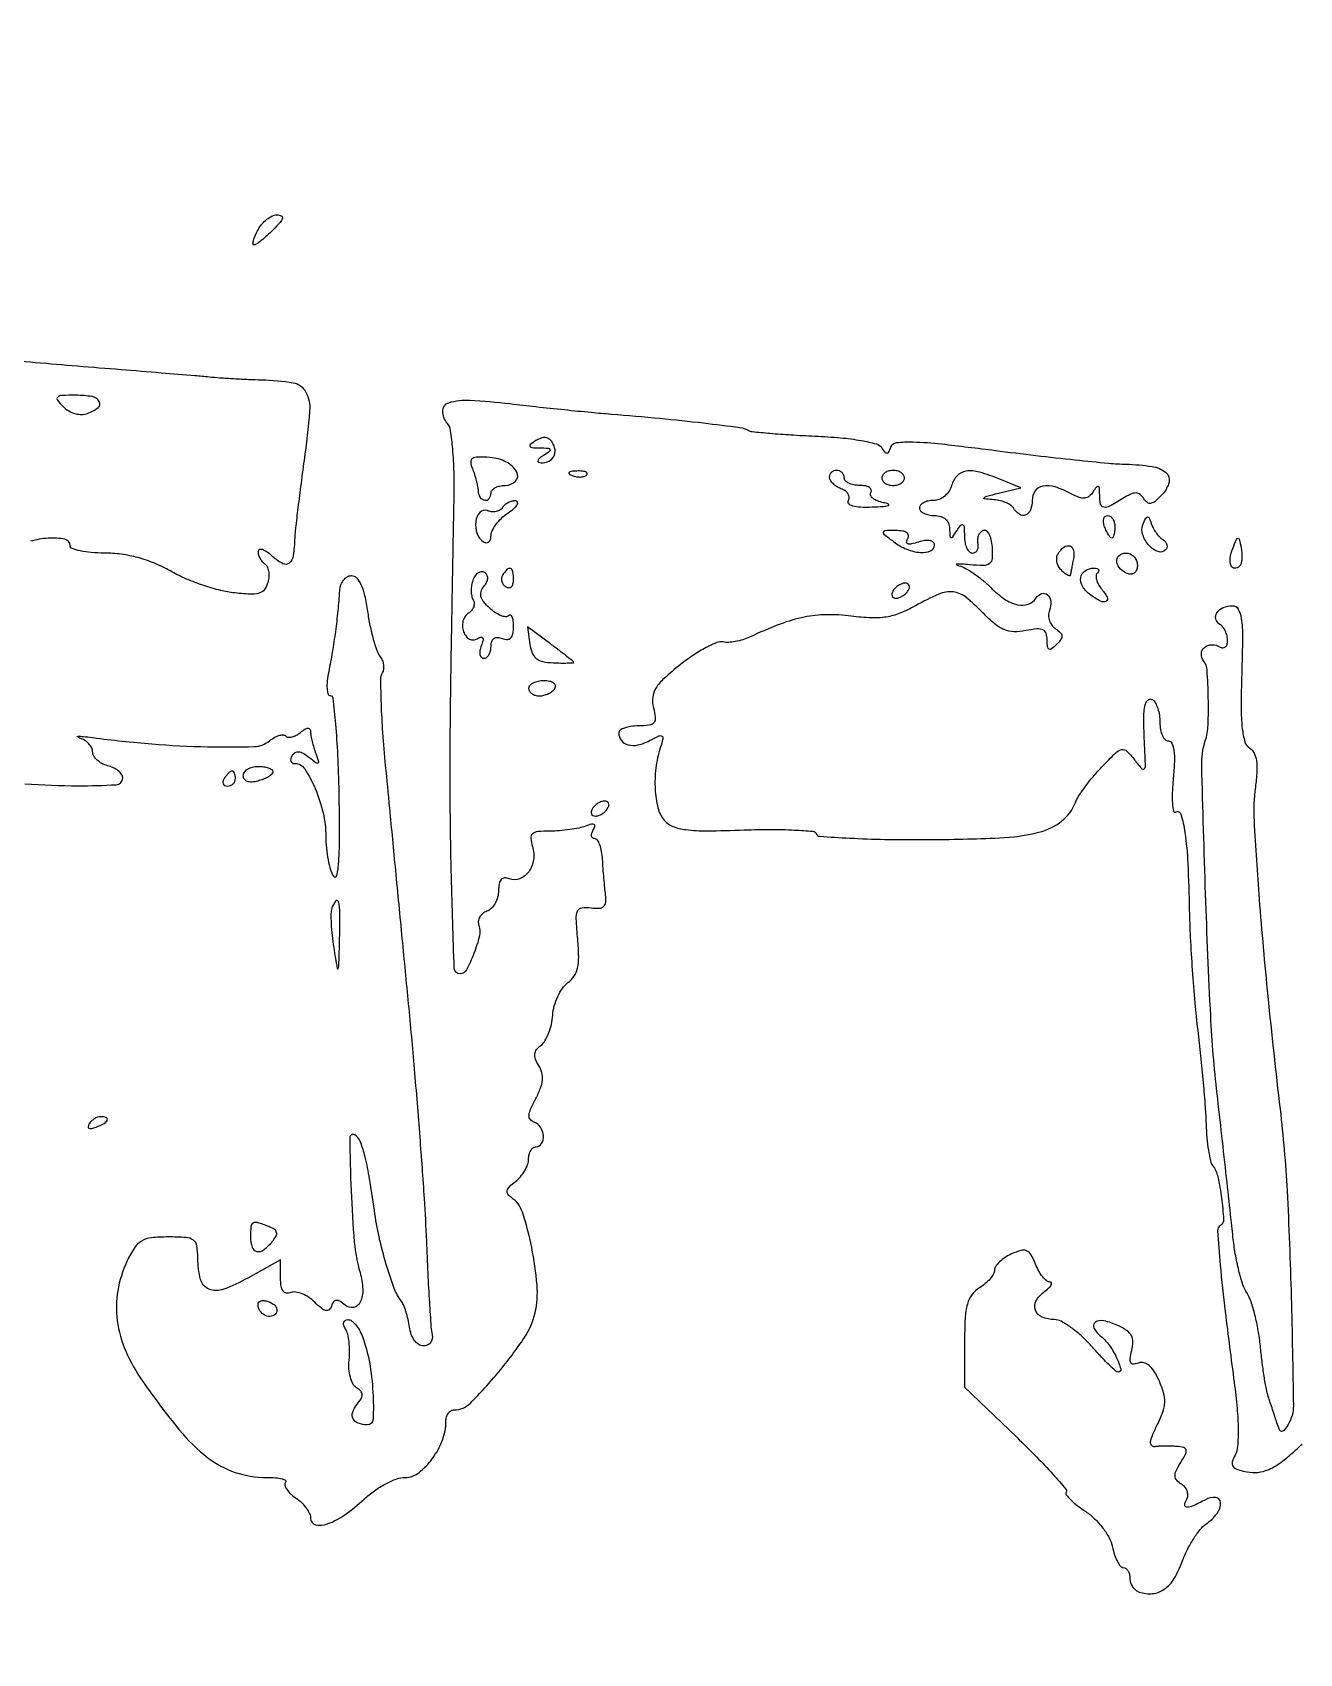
# Model space of a CAD drawing. Extents: x 0 to 4160, y 0 to 3120.
# Drawn here: x 1101 to 1269.6, y 2688.6 to 2904.3 of the extents above; entities that cross this region are included whole.
import ezdxf

# ---------------------------------------------------------------- set-up
doc = ezdxf.new("R2010")
doc.units = 0

msp = doc.modelspace()

# ---------------------------------------------------------------- linework, layer by layer
for points in [[(4159.499279, 606.274193, 0.000001), (4159.667734, 974.478125, 0.000057)], [(1464, 3119.996847, 0.000069), (1048.172693, 3119.935785, 0.000194), (757.647081, 3119.740147, 0.000002), (520.492565, 3119.487217, 0.4139)], [(1964.75, 0.149832, 0.000016), (2717.930904, 0.232101, 0.000028), (3351.473438, 0.357111)], [(1096.31875, 2860.868276, 0.003933), (1101.335665, 2860.37804, 0.002747), (1107, 2859.900847, -0.000419), (1112.771993, 2859.441638, -0.000526), (1118.121875, 2859.005825, -0.000421), (1122.610831, 2858.631585, -0.004142), (1124.5, 2858.456713, 0.007541), (1125.932561, 2858.333924, 0.003511), (1127.79375, 2858.215767, 0.003477), (1129.749362, 2858.119036, 0.004851), (1131.5, 2858.061653, -0.037114), (1135.679917, 2857.653829, -0.233073), (1137.363687, 2856.427652, -0.143555), (1137.864918, 2853.932468, -0.012098), (1137.129172, 2847.338257, 0.001614), (1136.664903, 2843.843736, 0.00213), (1136.265608, 2840.655613, 0.001533), (1135.950534, 2837.981212, 0.020747), (1135.879058, 2837, -0.025443), (1135.685759, 2834.650966, -0.184576), (1135.154278, 2833.673506, -0.30984), (1134.305224, 2833.582472, -0.060437), (1132.979151, 2834.518868, 0.028931), (1132.218344, 2835.131238, 0.070643), (1131.581376, 2835.461896, 0.167873), (1131.179063, 2835.463958, 0.321231), (1131, 2835.214005, 0.072387), (1131.067055, 2834.753261, 0.052957), (1131.266173, 2834.275472, 0.053253), (1131.559415, 2833.853287, 0.07608), (1131.90612, 2833.558021, -0.148172), (1132.217118, 2833.205585, -0.065744), (1132.400732, 2832.606749, -0.056783), (1132.439582, 2831.871301, -0.048816), (1132.317482, 2831.106049, -0.097271), (1131.861429, 2830.161251, -0.160984), (1131.14142, 2829.660246, -0.086895), (1129.924516, 2829.519264, -0.015933), (1127.661362, 2829.723226, -0.034422), (1125.766635, 2830.088721, -0.018635), (1123.495092, 2830.78305, -0.018483), (1121.224891, 2831.665857, -0.02767), (1119.32193, 2832.61618, 0.031196), (1117.230097, 2833.642478, 0.031952), (1115.043271, 2834.391186, 0.032384), (1112.808083, 2834.847157, 0.034136), (1110.57193, 2835, -0.020612), (1108.81958, 2835.07227, -0.033237), (1107.343004, 2835.29375, -0.0361), (1106.269113, 2835.611295, -0.312386), (1106, 2836, 0.361561), (1105.306645, 2836.83349, 0.060515), (1103.068707, 2836.972793, 0.055543), (1100.712227, 2836.569042, 0.235127)], [(1099.974776, 2804.304001, 0.017629), (1107.053794, 2804.037811, 0.015223), (1112.139148, 2804.180822, 0.397164), (1113, 2805.09362, 0.156018), (1112.853832, 2805.550651, 0.068086), (1112.4125, 2806.019623, 0.057927), (1111.765121, 2806.429173, 0.048178), (1111, 2806.710251, -0.057696), (1110.235207, 2807.007804, -0.063978), (1109.5875, 2807.464454, -0.07295), (1109.148738, 2808.003403, -0.135226), (1109, 2808.543307, 0.119012), (1108.869486, 2809.08386, 0.07163), (1108.485938, 2809.624721, 0.065122), (1107.919049, 2810.083969, 0.064048), (1107.25, 2810.385079, -0.116173), (1107.005875, 2810.526901, -0.665013), (1107.042187, 2810.623222, -0.035424), (1107.744481, 2810.599159, -0.006944), (1109, 2810.4491, 0.012788), (1116.879878, 2809.600577, 0.015725), (1124.267073, 2809.229074, 0.01126), (1130.50002, 2809.25225, 0.168181), (1132.508509, 2810.007062, -0.042433), (1133.14452, 2810.449605, -0.05882), (1133.782195, 2810.723421, -0.074175), (1134.326589, 2810.800142, -0.196816), (1134.682157, 2810.651177, 0.177177), (1135.024753, 2810.492108, 0.080741), (1135.524011, 2810.530707, 0.064882), (1136.097664, 2810.751805, 0.048855), (1136.657991, 2811.131121, -0.029766), (1137.250644, 2811.566153, -0.130552), (1137.660042, 2811.699129, -0.283507), (1137.903536, 2811.566711, -0.130786), (1138, 2811.204232, 0.043855), (1138.04603, 2810.680448, 0.014883), (1138.201874, 2809.93118, 0.01467), (1138.42415, 2809.109441, 0.016354), (1138.687231, 2808.331787, -0.010289), (1139.055731, 2807.28453, -0.353452), (1138.969011, 2807.055344, -0.302984), (1138.704665, 2807.070909, -0.008781), (1137.776258, 2807.798558, 0.039614), (1137.02939, 2808.312966, 0.103647), (1136.413605, 2808.515252, 0.154137), (1135.918963, 2808.417542, 0.129804), (1135.530011, 2808.048558, 0.075361), (1135.358977, 2807.647537, 0.152371), (1135.375872, 2807.308014, 0.18713), (1135.573765, 2807.083345, 0.120249), (1135.915303, 2807, -0.255372), (1137.219499, 2806.287419, -0.042724), (1138.597436, 2803.674476, -0.043206), (1139.653175, 2800.418312, -0.055844), (1140.015313, 2797.29966, 0.023628), (1140.095616, 2795.734952, 0.023218), (1140.323251, 2794.175525, 0.023846), (1140.651001, 2792.830739, 0.076786), (1141.042109, 2792, 0.657898), (1141.482177, 2792.082948, 0.038606), (1141.747512, 2793.919189, 0.017419), (1141.859072, 2797.459796, 0.004345), (1141.78944, 2803.25, 0.006439), (1141.625151, 2808.138716, 0.010682), (1141.345516, 2812.254687, 0.004507), (1141.008277, 2815.67745, 0.383146), (1140.649145, 2816, -0.333099), (1140.356902, 2816.21899, -0.055557), (1140.227859, 2816.954688, -0.042185), (1140.250615, 2818.00395, -0.0245), (1140.44531, 2819.25, 0.009641), (1140.927936, 2821.833162, 0.008302), (1141.337512, 2824.564934, 0.008255), (1141.6585, 2827.326654, 0.009195), (1141.875, 2830, -0.069329), (1142.030631, 2830.764389, -0.081251), (1142.385907, 2831.4125, -0.093346), (1142.880194, 2831.846951, -0.13453), (1143.438727, 2832, -0.21359), (1144.108463, 2831.700226, -0.077208), (1144.688467, 2830.805169, -0.049544), (1145.177989, 2829.337126, -0.019785), (1145.564872, 2827.25, 0.01474), (1145.898499, 2825.343039, 0.016791), (1146.332344, 2823.540993, 0.016132), (1146.798413, 2822.045429, 0.084663), (1147.212234, 2821.293805, -0.070322), (1147.530183, 2820.753372, -0.06461), (1147.697525, 2820.130181, -0.068452), (1147.69546, 2819.522081, -0.103742), (1147.516278, 2819.026338, 0.142754), (1147.292026, 2818.216003, 0.005171), (1147.369616, 2814.977259, 0.009113), (1147.572732, 2811.11343, 0.006226), (1147.938057, 2806.732533, 0.000064), (1148.485722, 2801.031973, 0.000022), (1149.280165, 2792.777682, 0.000022), (1150.157342, 2783.672161, 0.000025), (1150.993597, 2775, -0.002665), (1151.782124, 2766.344818, -0.002334), (1152.515811, 2757.290625, -0.002346), (1153.101952, 2749.106354, -0.007008), (1153.398179, 2743.5, 0.002349), (1153.586223, 2739.177117, 0.003224), (1153.798707, 2735.290625, 0.002083), (1154.011744, 2732.029393, 0.038005), (1154.162451, 2731, -0.099226), (1154.175922, 2730.427853, -0.121854), (1153.96022, 2729.940625, -0.123966), (1153.545865, 2729.615822, -0.104922), (1153, 2729.5, -0.150283), (1152.393884, 2729.686388, -0.084737), (1151.834391, 2730.224303, -0.070214), (1151.397965, 2731.03123, -0.054588), (1151.154182, 2732, 0.022109), (1150.964893, 2733.030467, 0.020938), (1150.682627, 2734.059375, 0.021427), (1150.355924, 2734.947576, 0.065916), (1150.034505, 2735.5, -0.077264), (1149.12163, 2737.153764, -0.015567), (1148.0647, 2740.353609, -0.016876), (1147.114968, 2744.009771, -0.020369), (1146.481064, 2747.5, 0.005932), (1145.780958, 2752.107525, 0.022676), (1145.181319, 2754.948671, 0.03482), (1144.579383, 2756.747226, 0.157444), (1143.87138, 2757.579491, 0.592668), (1143.199467, 2757.197943, 0.005619), (1143.38874, 2750.166089, 0.011811), (1143.812973, 2743.306655, 0.049971), (1144.570372, 2739.264944, -0.059887), (1144.939963, 2737.051845, -0.119354), (1144.603531, 2735.318781, -0.245629), (1143.717196, 2734.631247, -0.221193), (1142.585413, 2734.929114, 0.032755), (1141.875798, 2735.443509, 0.159397), (1141.400335, 2735.562698, 0.227592), (1141.047095, 2735.361349, 0.070971), (1140.766889, 2734.800666, -0.12464), (1140.458041, 2734.318558, -0.250211), (1140.033793, 2734.204477, -0.116894), (1139.434095, 2734.501896, -0.023071), (1138.540704, 2735.316439, 0.048783), (1137.75103, 2735.965413, 0.052213), (1136.867706, 2736.432138, 0.058358), (1136.026551, 2736.660568, 0.129465), (1135.371061, 2736.588895, -0.130198), (1134.772174, 2736.524285, -0.202674), (1134.33626, 2736.792387, -0.119759), (1134.076543, 2737.440598, -0.03569), (1134, 2738.511575), (1134, 2740.96038), (1129.648966, 2738.531224, -0.037539), (1126.43057, 2737.039018, -0.187347), (1124.476935, 2737.061089, -0.24057), (1123.350062, 2738.353889, -0.061267), (1123, 2741.2, 0.040388), (1122.869218, 2742.816423, 0.200902), (1122.397046, 2743.572923, 0.138704), (1121.408698, 2743.923239, 0.016246), (1119.046917, 2744, 0.026859), (1116.803751, 2743.879416, 0.107256), (1115.50521, 2743.4475, 0.115639), (1114.554613, 2742.53481, 0.033683), (1113.560612, 2740.75, 0.069082), (1112.341921, 2736.849814, 0.07428), (1112.275647, 2732.863541, 0.06954), (1113.397376, 2728.818624, 0.050803), (1115.679978, 2724.746428, 0.01759), (1120.527571, 2718.337711, 0.057169), (1124.331903, 2714.620484, 0.08455), (1127.97485, 2712.673145, 0.080726), (1132.117007, 2712, -0.019351), (1133.306951, 2711.953929, -0.043881), (1134.194573, 2711.806035, -0.094188), (1134.653369, 2711.589691, -0.460967), (1134.673028, 2711.339695, 0.25957), (1134.571184, 2710.982115, 0.08639), (1134.792319, 2710.463162, 0.060053), (1135.290388, 2709.865958, 0.036188), (1136.006361, 2709.282991, -0.041275), (1136.769143, 2708.648917, -0.041728), (1137.414369, 2707.900317, -0.045155), (1137.859694, 2707.153533, -0.112335), (1138, 2706.536916, 0.354284), (1138.669068, 2705.711181, 0.140098), (1140.230944, 2705.819956, 0.066572), (1142.568966, 2707.039726, 0.0344), (1145.13228, 2709.123568, -0.034217), (1146.485329, 2710.224351, -0.032199), (1148.002752, 2711.155048, -0.033819), (1149.456229, 2711.800964, -0.087867), (1150.580075, 2712, 0.166895), (1152.384036, 2712.619395, 0.070212), (1154.191218, 2714.486389, 0.065747), (1155.540655, 2716.970536, 0.091836), (1156, 2719.45034, -0.070579), (1156.084018, 2720.042579, -0.086202), (1156.328987, 2720.544787, -0.100219), (1156.692873, 2720.880548, -0.137214), (1157.119955, 2721, 0.200913), (1159.265547, 2721.898423, 0.020729), (1163.028115, 2726.050281, 0.025373), (1166.445161, 2730.601009, 0.093348), (1167.864318, 2733.891637, 0.075371), (1168.125766, 2737.591002, 0.030639), (1167.413594, 2742.602605, 0.027012), (1166.184545, 2747.29003, 0.170228), (1164.716287, 2749.230822, -0.091224), (1164.242768, 2749.688011, -0.219551), (1164.153436, 2750.155652, -0.13796), (1164.457029, 2750.688752, -0.03126), (1165.25, 2751.379246, 0.052317), (1165.919556, 2752.013676, 0.044265), (1166.485937, 2752.808175, 0.046317), (1166.87333, 2753.634741, 0.086643), (1167, 2754.360243, -0.059077), (1167.074356, 2754.987354, -0.078056), (1167.29375, 2755.518321, -0.09654), (1167.618569, 2755.873978, -0.160918), (1168, 2756, 0.265275), (1168.735216, 2756.419596, 0.153767), (1168.972432, 2757.439872, 0.122008), (1168.591364, 2758.591648, 0.172824), (1167.75, 2759.25303, -0.143316), (1167.235021, 2759.611905, -0.18769), (1167.063523, 2760.153971, -0.088448), (1167.272346, 2761.003309, -0.018003), (1167.953821, 2762.401464, 0.030641), (1168.583322, 2763.780368, 0.069575), (1168.841846, 2764.894137, 0.087463), (1168.758463, 2765.868924, 0.075879), (1168.347912, 2766.810221, -0.0471), (1167.91698, 2767.661483, -0.121473), (1167.826436, 2768.339665, -0.138026), (1168.063675, 2768.927895, -0.068741), (1168.641831, 2769.49512, 0.100423), (1169.177023, 2770.090713, 0.039652), (1169.661025, 2771.086066, 0.03722), (1170.028289, 2772.277853, 0.038257), (1170.210558, 2773.5, -0.04905), (1170.423487, 2774.743479, -0.041318), (1170.881994, 2775.998779, -0.043162), (1171.500702, 2777.081725, -0.083675), (1172.194274, 2777.793715, 0.087892), (1173.028945, 2778.665026, 0.090415), (1173.50335, 2779.761774, 0.061072), (1173.66639, 2781.295288, 0.019351), (1173.540221, 2783.596618, -0.009647), (1173.337337, 2786.32683, -0.11371), (1173.517876, 2787.36879, -0.266327), (1174.090868, 2787.806386, -0.067353), (1175.308765, 2787.802903, 0.043055), (1176.382254, 2787.747778, 0.172807), (1176.984071, 2787.986051, 0.191945), (1177.262717, 2788.531495, 0.054796), (1177.246773, 2789.5, -0.007133), (1177.139068, 2790.460421, -0.003236), (1177.024177, 2791.720313, -0.003203), (1176.920095, 2793.050921, -0.004386), (1176.844593, 2794.25, 0.031132), (1176.721471, 2795.303383, 0.047028), (1176.473012, 2796.192187, 0.058707), (1176.147903, 2796.810837, 0.24728), (1175.788803, 2797, -0.167314), (1175.505554, 2797.097513, -0.190214), (1175.360749, 2797.34367, -0.121614), (1175.393412, 2797.721514, -0.056385), (1175.605028, 2798.169939, 0.062479), (1175.826399, 2798.654188, 0.370727), (1175.724865, 2798.890341, 0.183547), (1175.353237, 2798.924496, 0.023756), (1174.582257, 2798.669939, -0.040308), (1173.705298, 2798.412216, -0.016152), (1172.472243, 2798.196795, -0.01586), (1171.121881, 2798.049101, -0.019308), (1169.850825, 2798, 0.021142), (1168.217231, 2797.930896, 0.160181), (1167.516833, 2797.63294, 0.242524), (1167.287773, 2797.051109, 0.051677), (1167.515231, 2795.952012, -0.113504), (1167.658083, 2794.198571, -0.120501), (1167.011682, 2792.601541, -0.14452), (1165.810281, 2791.670471, -0.186792), (1164.426887, 2791.66643, 0.104984), (1163.803462, 2791.765251, 0.199504), (1163.352805, 2791.549871, 0.139134), (1163.082223, 2790.996286, 0.044564), (1163, 2790.075604, -0.067121), (1162.883737, 2789.21344, -0.062435), (1162.542493, 2788.389816, -0.066608), (1162.038174, 2787.72713, -0.105603), (1161.442529, 2787.339573, 0.081921), (1160.885331, 2787.013188, 0.092186), (1160.488844, 2786.536284, 0.100666), (1160.312861, 2785.985146, 0.119267), (1160.383026, 2785.444235, -0.153477), (1160.468583, 2784.062228, -0.032021), (1159.726219, 2781.71868, -0.02875), (1158.72403, 2779.523472, -0.274724), (1157.880714, 2779.007802, -0.407965), (1157.104831, 2779.748363, -0.001895), (1156.735507, 2791.978109, -0.006993), (1156.56045, 2806.079642, -0.004445), (1156.732258, 2822.5, 0.000291), (1156.762489, 2824.110409, 0.000162), (1156.797561, 2826.073438, 0.000161), (1156.831772, 2828.060203, 0.000261), (1156.85944, 2829.75, -0.000521), (1156.893329, 2831.756004, -0.000137), (1156.951781, 2834.965763, -0.000139), (1157.020327, 2838.618726, -0.000143), (1157.090323, 2842.239833, 0.010898), (1157.0826, 2845.780334, 0.016428), (1156.907378, 2848.860346, 0.014393), (1156.614915, 2851.317548, 0.13722), (1156.188085, 2852.273371, -0.173128), (1155.58595, 2853.923608, -0.329649), (1156.375715, 2855.00713, -0.090446), (1159.159683, 2855.353223, -0.015383), (1164.507618, 2854.884174, 0.002274), (1167.970073, 2854.488796, 0.001729), (1171.767863, 2854.085904, 0.001748), (1175.33213, 2853.732832, 0.004093), (1178, 2853.499991, -0.003964), (1184.507214, 2852.933758, -0.00569), (1190.261456, 2852.320904, -0.002786), (1195.150288, 2851.716246, -0.101888), (1196.212446, 2851.350407, 0.108772), (1196.759502, 2851.170279, 0.003417), (1199.113577, 2850.94701, 0.006508), (1201.9086, 2850.737802, 0.004448), (1205.08818, 2850.569768, -0.01134), (1208.506408, 2850.341838, -0.02146), (1211.242931, 2849.978013, -0.021195), (1213.28471, 2849.526843, -0.191636), (1214.004683, 2848.992423, 0.031931), (1214.40391, 2848.430142, 0.245948), (1214.691056, 2848.306289, 0.263623), (1214.942039, 2848.474563, 0.035742), (1215.193971, 2849.081914, -0.290618), (1215.954813, 2849.701456, -0.037037), (1218.163893, 2849.798044, -0.020822), (1221.942742, 2849.525561, -0.003597), (1229.065022, 2848.660871, 0.002721), (1234.501977, 2847.991118, 0.003075), (1239.728475, 2847.408713, 0.002808), (1244.177245, 2846.9659, 0.016835), (1246.5, 2846.826534, -0.03042), (1249.958596, 2846.524584, -0.136098), (1251.799972, 2845.705723, -0.289088), (1252.213183, 2844.454604, -0.123554), (1251.348852, 2842.832983, -0.025684), (1250.463312, 2841.950136, -0.124128), (1249.839783, 2841.621129, -0.217985), (1249.329969, 2841.719558, -0.098786), (1248.854136, 2842.226366, 0.079401), (1248.355922, 2842.799682, 0.173844), (1247.817505, 2842.997843, 0.115271), (1247.118309, 2842.840668, 0.026048), (1246.044081, 2842.25, -0.01419), (1244.292539, 2841.23211, -0.166528), (1243.52553, 2841.102004, -0.314278), (1243.109153, 2841.506566, -0.045539), (1242.984687, 2842.75, 0.015581), (1242.949616, 2843.628324, 0.274898), (1242.793671, 2843.852587, 0.351045), (1242.559766, 2843.793218, 0.020555), (1242.111861, 2843.146755, -0.08011), (1241.586084, 2842.552924, -0.151337), (1240.999029, 2842.314466, -0.111599), (1240.251268, 2842.417433, -0.033081), (1239.192915, 2842.896755, 0.045077), (1237.051411, 2843.805462, 0.121141), (1235.412122, 2843.920572, 0.201193), (1234.397749, 2843.273125, 0.152574), (1234, 2842, -0.086441), (1233.77983, 2840.735988, -0.21455), (1233.141919, 2840.074954, -0.248207), (1232.303763, 2840.164196, -0.106542), (1231.5, 2841, 0.115425), (1231.109089, 2841.392471, 0.044698), (1230.419912, 2841.741005, 0.04122), (1229.574977, 2841.999126, 0.040058), (1228.690983, 2842.118315, -0.014669), (1227.663153, 2842.204115, -0.621606), (1227.605126, 2842.365144, -0.138046), (1227.95707, 2842.571353, -0.004868), (1229.5, 2842.958601), (1232.5, 2843.680573), (1229.6849, 2844.840286, 0.028844), (1227.002172, 2845.7685, 0.101869), (1225.19264, 2845.899726, 0.172092), (1224.010288, 2845.29691, 0.126336), (1223.289749, 2844, -0.081717), (1222.948101, 2843.232588, -0.073995), (1222.368896, 2842.584907, -0.076311), (1221.645137, 2842.149974, -0.097502), (1220.883369, 2842, 0.051125), (1220.162728, 2841.926121, 0.071066), (1219.55324, 2841.70625, 0.091136), (1219.143487, 2841.381701, 0.181749), (1219, 2841, 0.191087), (1219.151477, 2840.618118, 0.088204), (1219.5875, 2840.29375, 0.068025), (1220.234582, 2840.073693, 0.048028), (1221, 2840, -0.072179), (1221.826776, 2839.880023, -0.107116), (1222.466217, 2839.529336, -0.116288), (1222.868722, 2838.970519, -0.096277), (1223.015313, 2838.25, 0.011938), (1223.047261, 2837.271084, 0.327416), (1223.201904, 2837.083458, 0.309569), (1223.436556, 2837.169589, 0.011213), (1224, 2838, -0.023197), (1224.520491, 2838.728886, -0.409657), (1224.781653, 2838.762149, -0.220444), (1224.949578, 2838.444209, -0.011293), (1224.984687, 2837.25, 0.044418), (1225.067263, 2836.388722, 0.063987), (1225.302129, 2835.660937, 0.083499), (1225.643727, 2835.168601, 0.202088), (1226.043837, 2835, 0.132072), (1226.418129, 2835.100622, 0.129562), (1226.694732, 2835.375869, 0.110812), (1226.827374, 2835.790743, 0.078775), (1226.793837, 2836.279553, -0.076092), (1226.755054, 2836.803853, -0.073879), (1226.873812, 2837.321432, -0.078752), (1227.126995, 2837.753335, -0.109265), (1227.478715, 2838.029553, -0.277), (1227.867193, 2837.993564, -0.11177), (1228.230363, 2837.575587, -0.067839), (1228.513915, 2836.815967, -0.036286), (1228.663152, 2835.82351, -0.033109), (1228.679284, 2834.289686, -0.213618), (1228.332515, 2833.618019, -0.172972), (1227.548358, 2833.348772, -0.020576), (1225.684437, 2833.447569, 0.006875), (1224.544127, 2833.539394, 0.042654), (1223.957637, 2833.528454, 0.72994), (1223.938494, 2833.436763, 0.067368), (1224.27773, 2833.300874, -0.065505), (1225.12655, 2832.96451, -0.022878), (1226.246129, 2832.272131, -0.022264), (1227.422616, 2831.388613, -0.024192), (1228.482276, 2830.426815, 0.045761), (1230.334184, 2828.88606, 0.093425), (1232.057235, 2828.124488, 0.140546), (1233.479395, 2828.194799, 0.173861), (1234.510081, 2829.016312, -0.174604), (1235.251217, 2829.605291, -0.273358), (1236.025786, 2829.441897, -0.185842), (1236.471946, 2828.545273, -0.115672), (1236.310609, 2827.36705, 0.090261), (1236.1854, 2826.703026, 0.08001), (1236.292952, 2826.007143, 0.080885), (1236.611539, 2825.386798, 0.095631), (1237.095924, 2824.940716, -0.048541), (1237.741942, 2824.449019, -0.19074), (1237.953942, 2824.005923, -0.175427), (1237.813239, 2823.512925, -0.040038), (1237.241641, 2822.841641, -0.027335), (1236.590397, 2822.257961, -0.286284), (1236.25, 2822.217457, -0.264486), (1236.044627, 2822.508537, -0.024333), (1236, 2823.425, 0.079491), (1235.857716, 2824.314319, 0.213444), (1235.436236, 2824.777892, 0.129386), (1234.633364, 2824.903346, 0.023769), (1233.136907, 2824.677381, -0.054759), (1231.565137, 2824.53873, -0.093817), (1230.281649, 2824.810297, -0.076398), (1229.014441, 2825.583915, -0.02656), (1227.449815, 2827.052381, 0.033766), (1225.168464, 2829.132563, 0.143352), (1223.476014, 2829.822397, 0.128986), (1221.578239, 2829.527257, 0.025235), (1218.456205, 2827.975402, -0.032453), (1216.41016, 2826.994931, -0.055595), (1214.588638, 2826.48902, -0.050612), (1212.584743, 2826.37126, -0.022365), (1209.939522, 2826.602411, 0.035604), (1206.63702, 2826.803142, 0.048181), (1203.665559, 2826.484704, 0.041045), (1200.470326, 2825.548266, 0.018048), (1196.413623, 2823.817668, -0.034819), (1195.508149, 2823.466772, -0.029688), (1194.513355, 2823.222549, -0.030776), (1193.5788, 2823.110004, -0.070766), (1192.874431, 2823.168589, 0.154132), (1192.063009, 2823.102247, 0.025002), (1190.611955, 2822.423672, 0.025564), (1188.930551, 2821.419129, 0.020016), (1187.212508, 2820.167317, 0.016099), (1185.021187, 2818.314451, 0.069365), (1183.926588, 2817.010109, 0.114268), (1183.511727, 2815.807294, 0.087847), (1183.610108, 2814.417317, -0.033749), (1183.850669, 2813.083467, -0.203382), (1183.653499, 2812.423536, -0.192282), (1183.032856, 2812.085084, -0.029839), (1181.608408, 2812, 0.034292), (1180.609316, 2811.931397, 0.052324), (1179.76622, 2811.723586, 0.068101), (1179.186242, 2811.420012, 0.242755), (1179, 2811.059017, 0.166724), (1179.343394, 2810.057814, 0.167743), (1180.228169, 2809.481183, 0.118579), (1181.554345, 2809.46906, 0.066217), (1183.073961, 2810.039583, -0.01251), (1184.32844, 2810.671111, -0.260975), (1184.732895, 2810.643078, -0.318172), (1184.868479, 2810.298577, -0.016549), (1184.527795, 2809.087573, 0.045882), (1183.93376, 2806.375542, 0.044429), (1183.835182, 2803.570793, 0.047903), (1184.207025, 2801.10044, 0.112367), (1185.045791, 2799.444825, 0.128042), (1186.177945, 2798.630791, 0.062244), (1187.918589, 2798.196797, 0.0326), (1190.712593, 2798.043408, 0.006544), (1195.697847, 2798.160183, -0.008619), (1199.284595, 2798.229308, -0.01373), (1202.35141, 2798.151314, -0.007551), (1204.867287, 2797.980009, -0.300285), (1205.283261, 2797.6528, 0.304752), (1205.723092, 2797.312614, 0.003334), (1209.695954, 2797.073762, 0.008952), (1214.390105, 2796.907158, 0.005539), (1219.909842, 2796.871293, 0.00937), (1229.637964, 2797.098193, 0.050502), (1234.869123, 2797.85127, 0.104513), (1237.919954, 2799.333145, 0.137829), (1239.749085, 2801.808267, -0.05422), (1240.180286, 2802.655406, -0.014915), (1241.037339, 2803.884304, -0.014888), (1242.098251, 2805.227295, -0.015043), (1243.233665, 2806.5, -0.008867), (1245.110942, 2808.411883, -0.13898), (1245.906208, 2808.846965, -0.255313), (1246.592232, 2808.653012, -0.034957), (1247.614641, 2807.5, 0.012079), (1248.594626, 2806.287407, 0.452919), (1248.908621, 2806.282264, 0.194803), (1249.070321, 2806.722741, 0.004438), (1248.975, 2809, -0.007841), (1248.846999, 2812.65289, -0.043965), (1248.980804, 2814.602334, -0.149767), (1249.377951, 2815.416723, -0.357487), (1250, 2815.5, -0.130646), (1250.384508, 2815.093337, -0.045439), (1250.70625, 2814.346475, -0.041396), (1250.926158, 2813.42066, -0.037634), (1251, 2812.440983, 0.044227), (1251.082815, 2811.506574, 0.064043), (1251.331124, 2810.717039, 0.083863), (1251.696417, 2810.183036, 0.203624), (1252.127229, 2810, -0.298645), (1252.591541, 2809.695515, -0.070063), (1252.85205, 2808.754396, -0.041831), (1252.923183, 2807.226918, -0.01468), (1252.777261, 2805.033708, 0.013588), (1252.64856, 2803.161062, 0.026565), (1252.666015, 2801.6658, 0.033483), (1252.799384, 2800.659237, 0.522422), (1253.06866, 2800.542434, -0.496249), (1253.795725, 2800.262346, -0.035437), (1254.322819, 2797.800945, -0.02334), (1254.706058, 2793.711557, -0.007126), (1254.90813, 2787.5, 0.008108), (1255.033775, 2783.857935, 0.004739), (1255.296416, 2779.498814, 0.004737), (1255.642079, 2775.139636, 0.008012), (1256.024706, 2771.495964, -0.004282), (1256.406741, 2768.101924, -0.003669), (1256.752112, 2764.522424, -0.003697), (1257.017984, 2761.265704, -0.010559), (1257.138272, 2758.995964, 0.0143), (1257.24685, 2757.201294, 0.017296), (1257.454883, 2755.526939, 0.01606), (1257.721156, 2754.144796, 0.102992), (1258.015077, 2753.5, -0.103657), (1258.696953, 2751.998895, -0.022534), (1259.194219, 2749.182263, -0.01647), (1259.47015, 2746.339119, -0.277036), (1259.054057, 2745.533409, 0.277729), (1258.675028, 2744.797148, 0.005207), (1259.021441, 2740.295249, 0.008673), (1259.675755, 2734.060115, 0.002624), (1260.882517, 2724.620629, -0.010749), (1261.265897, 2721.177938, -0.01955), (1261.408224, 2718.351378, -0.021839), (1261.337461, 2716.171775, -0.104192), (1260.990628, 2714.982488, 0.057524), (1260.624788, 2714.057088, 0.226176), (1260.733625, 2713.470028, 0.162156), (1261.30673, 2713.059928, 0.027684), (1262.625807, 2712.7312, 0.074159), (1264.021807, 2712.67416, 0.072092), (1265.388188, 2713.02472, 0.056266), (1266.861062, 2713.843741, 0.025163), (1268.601125, 2715.222933, 0.014466), (1269.902912, 2716.43437, 0.019602)]]:
    msp.add_lwpolyline(points, format="xyb")
for points in [[(1133, 2878, -0.012416), (1132.194928, 2877.233949, -0.016952), (1131.43029, 2876.5875, -0.013799), (1130.772334, 2876.097277, -0.154395), (1130.464816, 2876, -0.42635), (1130.33266, 2876.137725, -0.055108), (1130.401263, 2876.5875, -0.037828), (1130.627313, 2877.232504, -0.019675), (1131, 2878, -0.052011), (1131.518128, 2878.764994, -0.050946), (1132.186237, 2879.4125, -0.055403), (1132.896259, 2879.854925, -0.112104), (1133.535184, 2880, -0.105416), (1134.101841, 2879.879189, -0.368475), (1134.250423, 2879.567321, -0.116701), (1133.948461, 2879.006369, -0.014808)], [(1105.108173, 2854.463256, 0.066386), (1105.82963, 2853.911584, 0.062393), (1106.685446, 2853.554164, 0.065733), (1107.556508, 2853.431667, 0.093986), (1108.322459, 2853.570245, 0.074356), (1109.738534, 2854.371372, 0.38541), (1109.879341, 2855.182983, 0.213394), (1108.916043, 2855.822903, 0.041494), (1106.785714, 2856, 0.008812), (1104.872861, 2855.966287, 0.178453), (1104.344334, 2855.75, 0.393716), (1104.313044, 2855.354854, 0.028574)], [(1167.973607, 2849.962526, 0.018596), (1167.231615, 2849.453717, 0.374398), (1167.177332, 2849.206369, 0.257079), (1167.435176, 2849.042156, 0.012129), (1168.5, 2849, -0.011695), (1169.588048, 2848.957871, -0.267377), (1169.838687, 2848.792001, -0.363403), (1169.778975, 2848.540922, -0.016614), (1169, 2848, 0.027275), (1168.445888, 2847.597454, 0.147021), (1168.239151, 2847.292684, 0.37991), (1168.327599, 2847.095709, 0.102799), (1168.690983, 2847.015313, 0.111626), (1169.69823, 2847.229448, 0.162905), (1170.35368, 2847.845943, 0.158595), (1170.516174, 2848.746735, 0.104749), (1170.157624, 2849.744959, 0.099744), (1169.754719, 2850.175367, 0.130806), (1169.252714, 2850.363994, 0.109707), (1168.654972, 2850.292373, 0.056588)], [(1159.524727, 2846.217149, -0.019974), (1159.801415, 2845.468149, -0.015711), (1160.042601, 2844.637225, -0.015983), (1160.217964, 2843.849748, -0.037298), (1160.285776, 2843.25, 0.13475), (1160.548523, 2842.418073, 0.216327), (1161.163913, 2842.02284, 0.272974), (1161.751885, 2842.263255, 0.163865), (1162, 2843, -0.183624), (1162.145083, 2843.381735, -0.09057), (1162.559999, 2843.70625, -0.07045), (1163.176905, 2843.92616, -0.050483), (1163.90638, 2844, 0.202577), (1165.2712, 2844.576626, 0.330303), (1165.430602, 2845.765668, 0.150797), (1164.028038, 2847.116686, 0.099341), (1161.852573, 2847.717149, 0.017575), (1160.224881, 2847.775986, 0.144339), (1159.520309, 2847.569019, 0.286054), (1159.29614, 2847.094285, 0.069546)], [(1172.8125, 2845.316886, 0.051402), (1173.359369, 2845.160852, 0.05415), (1173.916927, 2845.123424, 0.060344), (1174.402231, 2845.202593, 0.126455), (1174.729167, 2845.395833, 0.296942), (1174.77538, 2845.614691, 0.208169), (1174.592839, 2845.799335, 0.077125), (1174.112848, 2845.910055, 0.028489), (1173.416667, 2845.921053, 0.018894), (1172.670344, 2845.862007, 0.168741), (1172.37858, 2845.720685, 0.470617), (1172.395823, 2845.538436, 0.054073)], [(1207, 2845.106989, 0.143057), (1207.112624, 2844.72141, 0.06009), (1207.459243, 2844.300071, 0.052693), (1207.965294, 2843.909697, 0.046375), (1208.563382, 2843.614052, -0.069381), (1209.114498, 2843.309425, -0.099723), (1209.484691, 2842.894529, -0.123594), (1209.617935, 2842.437686, -0.148943), (1209.504365, 2842.007063, 0.351425), (1209.553077, 2841.610797, 0.127133), (1210.080293, 2841.309152, 0.055833), (1211.146424, 2841.142315, 0.019857), (1212.690983, 2841.136182, 0.007774), (1214.220349, 2841.214684, 0.072032), (1214.866381, 2841.352818, 0.684525), (1214.869022, 2841.519919, 0.049085), (1214.235169, 2841.707677, -0.042994), (1213.408578, 2841.941634, -0.079403), (1212.8042, 2842.287864, -0.127942), (1212.51104, 2842.683597, -0.238541), (1212.544186, 2843.071494, 0.222647), (1212.584869, 2843.422386, 0.174063), (1212.34463, 2843.727251, 0.095908), (1211.808112, 2843.933807, 0.044096), (1211.059017, 2844, -0.0466), (1210.270941, 2844.073608, -0.066561), (1209.604836, 2844.29375, -0.086673), (1209.155423, 2844.618015, -0.195654), (1209, 2845, 0.099038), (1208.923658, 2845.381638, 0.097945), (1208.70625, 2845.70625, 0.097945), (1208.381638, 2845.923658, 0.099038), (1208, 2846, 0.08807), (1207.618183, 2845.932221, 0.094674), (1207.29375, 2845.737678, 0.100043), (1207.07672, 2845.44766, 0.111208)], [(1214, 2845, 0.148195), (1214.115568, 2844.618646, 0.098894), (1214.440625, 2844.29375, 0.082425), (1214.926543, 2844.074694, 0.064853), (1215.5, 2844, 0.064853), (1216.073457, 2844.074694, 0.082425), (1216.559375, 2844.29375, 0.098894), (1216.884432, 2844.618646, 0.148195), (1217, 2845, 0.148195), (1216.884432, 2845.381354, 0.098894), (1216.559375, 2845.70625, 0.082425), (1216.073457, 2845.925306, 0.064853), (1215.5, 2846, 0.064853), (1214.926543, 2845.925306, 0.082425), (1214.440625, 2845.70625, 0.098894), (1214.115568, 2845.381354, 0.148195)], [(1163.526992, 2841.043674, -0.126981), (1163.190464, 2840.720854, -0.081026), (1162.678351, 2840.533742, -0.072258), (1162.073335, 2840.506898, -0.066719), (1161.467975, 2840.650663, 0.31511), (1160.513139, 2840.41283, 0.152129), (1159.980506, 2839.201346, 0.108426), (1160.149647, 2837.576685, 0.176159), (1161, 2836.5, 0.124367), (1161.380201, 2836.379839, 0.188401), (1161.70625, 2836.485645, 0.149279), (1161.925935, 2836.815031, 0.073088), (1162, 2837.319011, -0.11702), (1162.157033, 2837.980788, -0.044151), (1162.660938, 2838.79497, -0.040698), (1163.389091, 2839.618841, -0.039158), (1164.25, 2840.325576, 0.024654), (1165.036115, 2840.933654, 0.071292), (1165.489211, 2841.449457, 0.224633), (1165.533912, 2841.774912, 0.315194), (1165.309017, 2841.947548, 0.072926), (1164.809604, 2841.896641, 0.055614), (1164.294267, 2841.703671, 0.056307), (1163.841278, 2841.405655, 0.080882)], [(1245, 2838.5, -0.024748), (1244.971531, 2837.925176, -0.039339), (1244.884553, 2837.440625, -0.046727), (1244.758929, 2837.096084, -0.289661), (1244.606989, 2837, -0.222225), (1244.420671, 2837.087111, -0.030693), (1244.160341, 2837.440625, -0.030395), (1243.887494, 2837.925442, -0.02136), (1243.638374, 2838.5, -0.055937), (1243.488865, 2839.074366, -0.100118), (1243.516384, 2839.559375, -0.147206), (1243.710807, 2839.877514, -0.184534), (1244.031385, 2840, -0.152681), (1244.400789, 2839.884506, -0.098158), (1244.715469, 2839.559375, -0.08088), (1244.92777, 2839.073532, -0.062722)], [(1251.370984, 2836.804373, -0.076293), (1251.727801, 2836.486153, -0.10733), (1251.922738, 2836.10838, -0.127335), (1251.926214, 2835.731903, -0.136163), (1251.745206, 2835.411872, -0.292653), (1250.745445, 2835.192509, -0.122675), (1249.555354, 2836.002405, -0.099648), (1248.719707, 2837.427039, -0.176358), (1248.742961, 2838.772552, -0.014615), (1249.10249, 2839.633372, -0.251385), (1249.337005, 2839.812902, -0.345867), (1249.558336, 2839.690498, -0.022083), (1249.833465, 2838.949438, 0.044977), (1250.090522, 2838.343509, 0.032706), (1250.477511, 2837.721432, 0.033301), (1250.92675, 2837.175421, 0.060012)], [(1215.55887, 2836.531803, 0.063161), (1217.30779, 2835.527172, 0.077682), (1219.133941, 2835.079898, 0.119488), (1220.477085, 2835.286608, 0.303934), (1221, 2836.067388, 0.210954), (1220.835379, 2836.440206, 0.139999), (1220.41022, 2836.651372, 0.084065), (1219.734463, 2836.661549, 0.038683), (1218.874771, 2836.460254, -0.021768), (1217.944965, 2836.209117, -0.128686), (1217.445308, 2836.226959, -0.359143), (1217.287857, 2836.462349, -0.113869), (1217.433788, 2836.892866, 0.163609), (1217.539025, 2837.343888, 0.218442), (1217.330894, 2837.703016, 0.116153), (1216.766486, 2837.931173, 0.038241), (1215.867887, 2838, 0.007088), (1214.392791, 2837.979087, 0.34672), (1214.181418, 2837.802545, 0.284399), (1214.28399, 2837.518661, 0.005587)], [(1261.588397, 2833.255064, -0.196036), (1260.935423, 2832.980347, -0.314698), (1260.456234, 2833.307262, -0.128559), (1260.349074, 2834.308598, -0.056398), (1260.696917, 2835.606872, -0.005261), (1261.19236, 2836.8296, -0.286752), (1261.387121, 2836.967698, -0.36589), (1261.556938, 2836.8404, -0.006855), (1261.808853, 2835.671731, -0.034132), (1261.90627, 2834.928682, -0.038293), (1261.89587, 2834.207674, -0.04166), (1261.789937, 2833.605874, -0.132742)], [(1239.488027, 2834.25, 0.000484), (1239.354154, 2833.546987, 0.000572), (1239.228955, 2832.881875, 0.000499), (1239.124456, 2832.320113, 0.003627), (1239.076511, 2832.05, -0.413277), (1238.959459, 2831.966685, -0.086019), (1238.69557, 2832.059092, -0.046862), (1238.319847, 2832.317301, -0.022413), (1237.887132, 2832.712868, -0.074436), (1237.512254, 2833.219746, -0.072722), (1237.298536, 2833.818176, -0.077894), (1237.2733, 2834.413694, -0.11056), (1237.446149, 2834.912868, -0.084387), (1238.23125, 2835.804497, -0.253844), (1239.002101, 2835.947385, -0.275993), (1239.493367, 2835.385356, -0.092483)], [(1248, 2833.416667, -0.077096), (1247.910766, 2832.841384, -0.119977), (1247.651172, 2832.414714, -0.144529), (1247.264262, 2832.204183, -0.134046), (1246.8125, 2832.229167, -0.113253), (1245.749304, 2832.877068, -0.165501), (1245.257027, 2833.846361, -0.244413), (1245.540134, 2834.653027, -0.190724), (1246.416667, 2835, -0.099038), (1247.020927, 2834.879125, -0.097945), (1247.534896, 2834.534896, -0.097945), (1247.879125, 2834.020927, -0.099038)], [(1159.60154, 2831.404014, 0.050133), (1159.415617, 2830.722223, 0.043777), (1159.357582, 2829.984879, 0.046109), (1159.426676, 2829.303815, 0.090324), (1159.624871, 2828.797955, -0.123904), (1159.767608, 2828.347749, -0.100779), (1159.69658, 2827.845216, -0.090683), (1159.421363, 2827.366936, -0.07871), (1158.982398, 2826.989121, 0.109647), (1158.54422, 2826.562535, 0.081899), (1158.270359, 2825.944221, 0.07695), (1158.199025, 2825.23268, 0.078342), (1158.34722, 2824.537543, 0.071357), (1158.684128, 2823.933645, 0.111225), (1159.138736, 2823.55236, 0.132635), (1159.652425, 2823.441455, 0.126284), (1160.162876, 2823.600663, -0.057787), (1160.650983, 2823.829339, -0.35704), (1160.891766, 2823.737831, -0.198579), (1160.937203, 2823.389445, -0.026016), (1160.701324, 2822.664045, 0.049884), (1160.527139, 2822.02655, 0.090961), (1160.534876, 2821.488813, 0.140568), (1160.716211, 2821.136306, 0.206976), (1161.031385, 2821, 0.162633), (1161.40086, 2821.123442, 0.096163), (1161.715469, 2821.472053, 0.077472), (1161.928019, 2821.992382, 0.058359), (1162, 2822.606989, -0.077669), (1162.099775, 2823.245425, -0.166102), (1162.393809, 2823.640962, -0.166138), (1162.868337, 2823.773866, -0.07771), (1163.5, 2823.638374, 0.090726), (1164.17339, 2823.512041, 0.205157), (1164.641771, 2823.710181, 0.149088), (1164.917656, 2824.253431, 0.043504), (1165, 2825.198051, 0.029705), (1164.953903, 2825.973268, 0.077438), (1164.803526, 2826.50962, 0.196636), (1164.58204, 2826.717849, 0.296137), (1164.331152, 2826.664485, -0.225517), (1163.943565, 2826.526602, -0.068613), (1163.321914, 2826.677965, -0.053583), (1162.583459, 2827.065151, -0.036413), (1161.834683, 2827.64961, -0.037861), (1161.034935, 2828.491815, -0.105745), (1160.6657, 2829.213066, -0.143683), (1160.681127, 2829.884612, -0.096383), (1161.05209, 2830.562764, 0.055246), (1161.419908, 2831.121314, 0.104645), (1161.5596, 2831.639269, 0.137244), (1161.463039, 2832.075412, 0.132404), (1161.153343, 2832.405229, 0.161674), (1160.746122, 2832.501866, 0.121953), (1160.308194, 2832.351727, 0.094534), (1159.904242, 2831.966637, 0.063682)], [(1163.542705, 2832.069098, 0.108373), (1163.401101, 2831.665803, 0.099685), (1163.434921, 2831.22714, 0.095498), (1163.639411, 2830.820631, 0.090427), (1163.983688, 2830.510081, 0.136093), (1164.36964, 2830.397824, 0.190788), (1164.701458, 2830.524436, 0.140899), (1164.925389, 2830.890269, 0.067432), (1165, 2831.440983, 0.039415), (1164.914842, 2832.519563, 0.25701), (1164.592818, 2832.933879, 0.315493), (1164.13314, 2832.838655, 0.050477)], [(1242.675343, 2832.342009, 0.17442), (1242.508758, 2831.988192, 0.081568), (1242.543698, 2831.475989, 0.065749), (1242.766034, 2830.889208, 0.049847), (1243.151177, 2830.317843, -0.043585), (1243.978142, 2829.123505, -0.422433), (1243.824382, 2828.590579, -0.255141), (1243.080135, 2828.597357, -0.03067), (1241.64829, 2829.515226, -0.10312), (1240.679718, 2830.589048, -0.1749), (1240.463047, 2831.765719, -0.211887), (1241.047193, 2832.653832, -0.143831), (1242.225684, 2833, -0.061422), (1242.604161, 2832.953331, -0.183502), (1242.814676, 2832.806715, -0.247848), (1242.839103, 2832.592583, -0.103637)], [(1215.5, 2830, 0.076764), (1215.338175, 2829.617617, 0.154201), (1215.357263, 2829.29375, 0.186277), (1215.550471, 2829.079239, 0.117858), (1215.881966, 2829, 0.085235), (1216.310186, 2829.073533, 0.053414), (1216.769763, 2829.29375, 0.051777), (1217.189439, 2829.617474, 0.064269), (1217.5, 2830, 0.076764), (1217.661825, 2830.382383, 0.154201), (1217.642737, 2830.70625, 0.186277), (1217.449529, 2830.920761, 0.117858), (1217.118034, 2831, 0.085235), (1216.689814, 2830.926467, 0.053414), (1216.230237, 2830.70625, 0.051777), (1215.810561, 2830.382526, 0.064269)], [(1261.879205, 2818.935023, 0.007408), (1261.804352, 2814.487955, 0.027234), (1261.951789, 2811.678948, 0.042673), (1262.301289, 2809.882859, 0.187072), (1262.941363, 2809.03624, -0.140964), (1263.52227, 2808.396375, -0.078185), (1263.83735, 2807.381424, -0.051198), (1263.899961, 2805.914146, -0.018907), (1263.69825, 2803.851217, 0.047769), (1263.518252, 2799.332523, 0.005237), (1264.205172, 2788.9595, 0.006005), (1265.353365, 2776.035416, 0.003805), (1266.987022, 2761, -0.015544), (1267.908141, 2750.158004, -0.007151), (1268.466029, 2735.994546, -0.002548), (1268.754259, 2721.564279, -0.145826), (1268.039382, 2719.028025, -0.022992), (1267.499356, 2718.255898, -0.277086), (1267.175372, 2718.128785, -0.258184), (1266.893974, 2718.352666, -0.020566), (1266.553795, 2719.278025, 0.000849), (1266.299604, 2720.063828, 0.000491), (1265.991309, 2721.008232, 0.00049), (1265.680099, 2721.955264, 0.000824), (1265.41662, 2722.75, -0.034071), (1265.161364, 2723.734619, -0.00752), (1264.865207, 2725.454688, -0.007786), (1264.583194, 2727.457423, -0.007424), (1264.358686, 2729.5, 0.019533), (1264.081508, 2731.560935, 0.018853), (1263.641928, 2733.61875, 0.019161), (1263.117588, 2735.398749, 0.062899), (1262.585054, 2736.5, -0.065298), (1262.046415, 2737.62759, -0.017811), (1261.500703, 2739.528125, -0.017697), (1261.030856, 2741.747677, -0.017575), (1260.717885, 2744, 0.00148), (1260.401285, 2746.978873, 0.000365), (1259.863586, 2751.866339, 0.000374), (1259.239553, 2757.462453, 0.000374), (1258.607378, 2763.055621, -0.015645), (1257.759417, 2773.372205, -0.004321), (1257.075054, 2789.625921, -0.001693), (1256.562367, 2806.68108, -0.084566), (1257.037067, 2810, 0.068157), (1257.407432, 2812.098505, 0.015185), (1257.437425, 2815.747747, 0.011174), (1257.274209, 2819.413368, 0.148969), (1256.800891, 2820.660972, -0.18175), (1256.510626, 2821.603342, -0.20624), (1256.9342, 2822.442277, -0.173702), (1257.91526, 2822.803164, -0.141456), (1259, 2822.5, 0.131946), (1259.379909, 2822.386134, 0.190139), (1259.70625, 2822.504138, 0.14379), (1259.926373, 2822.853366, 0.069308), (1260, 2823.381966, 0.060536), (1259.924615, 2824.002328, 0.050967), (1259.701458, 2824.62585, 0.053207), (1259.372809, 2825.15967, 0.090006), (1258.983688, 2825.510081, -0.190829), (1258.449464, 2826.227452, -0.215902), (1258.587281, 2827.06913, -0.148191), (1259.421026, 2827.755818, -0.099006), (1260.642104, 2828, -0.269644), (1261.407029, 2827.555141, -0.095702), (1261.82856, 2826.310105, -0.036431), (1261.982037, 2823.869559, -0.005405)], [(1167.168644, 2822.840087, 0.062153), (1167.475341, 2821.709115, 0.128673), (1168.021596, 2820.982892, 0.114896), (1168.900085, 2820.568063, 0.043953), (1170.25, 2820.399086, 0.005544), (1171.304477, 2820.372095, 0.009256), (1172.192188, 2820.375654, 0.003407), (1172.938787, 2820.397561, 0.403665), (1173, 2820.461027, 0.227719), (1172.950745, 2820.563569, 0.001309), (1172.094852, 2821.245249, 0.005132), (1171.099903, 2822.016945, 0.003198), (1169.918644, 2822.902028), (1166.837288, 2825.180173)], [(1167, 2817, 0.142666), (1167.111069, 2816.61866, 0.09965), (1167.423289, 2816.29375, 0.08433), (1167.890182, 2816.074854, 0.067639), (1168.440983, 2816, 0.061875), (1169.038022, 2816.074167, 0.051278), (1169.640225, 2816.29375, 0.053305), (1170.157656, 2816.617164, 0.08825), (1170.5, 2817, 0.202618), (1170.558599, 2817.378123, 0.181468), (1170.33165, 2817.70625, 0.104212), (1169.804599, 2817.928459, 0.047867), (1169.059017, 2818, 0.0466), (1168.270941, 2817.926392, 0.066561), (1167.604836, 2817.70625, 0.086673), (1167.155423, 2817.381985, 0.195654)], [(1129, 2805.379334, 0.172953), (1129.154018, 2804.947393, 0.141667), (1129.559746, 2804.667252, 0.095934), (1130.19843, 2804.582742, 0.049052), (1131, 2804.710251, 0.029412), (1131.765877, 2804.959459, 0.041052), (1132.4125, 2805.276171, 0.047092), (1132.86844, 2805.609737, 0.214466), (1133, 2805.902346, 0.2544), (1132.860145, 2806.159428, 0.062957), (1132.4125, 2806.374885, 0.049016), (1131.766163, 2806.522738, 0.031744), (1131, 2806.571429, 0.05768), (1130.23505, 2806.482889, 0.076912), (1129.5875, 2806.221251, 0.095788), (1129.153553, 2805.834074, 0.16428)], [(1126.5, 2805, 0.082592), (1126.343488, 2804.6179, 0.161196), (1126.3746, 2804.29375, 0.182303), (1126.586039, 2804.078288, 0.108972), (1126.940983, 2804, 0.093332), (1127.345238, 2804.076123, 0.09642), (1127.688914, 2804.29375, 0.099167), (1127.918938, 2804.618444, 0.105053), (1128, 2805, 0.042167), (1127.967655, 2805.382849, 0.061769), (1127.870461, 2805.70625, 0.081139), (1127.727648, 2805.92554, 0.210953), (1127.559017, 2806, 0.151918), (1127.34829, 2805.934461, 0.038439), (1127.066025, 2805.70625, 0.035638), (1126.768994, 2805.382774, 0.029505)], [(1175.5, 2801, 0.076764), (1175.338175, 2800.617617, 0.154201), (1175.357263, 2800.29375, 0.186277), (1175.550471, 2800.079239, 0.117858), (1175.881966, 2800, 0.085235), (1176.310186, 2800.073533, 0.053414), (1176.769763, 2800.29375, 0.051777), (1177.189439, 2800.617474, 0.064269), (1177.5, 2801, 0.076764), (1177.661825, 2801.382383, 0.154201), (1177.642737, 2801.70625, 0.186277), (1177.449529, 2801.920761, 0.117858), (1177.118034, 2802, 0.085235), (1176.689814, 2801.926467, 0.053414), (1176.230237, 2801.70625, 0.051777), (1175.810561, 2801.382526, 0.064269)], [(1140.818342, 2787.75, 0.074472), (1140.703151, 2787.026389, 0.014248), (1140.728904, 2785.692187, 0.014901), (1140.850902, 2784.123057, 0.013227), (1141.069447, 2782.5, 0.001321), (1141.527372, 2779.71453, 0.68898), (1141.651265, 2779.689592, 0.134152), (1141.752872, 2780.022617, 0.0006), (1141.858095, 2783.75, 0.008141), (1141.8938, 2787.073726, 0.062273), (1141.691845, 2788.619372, 0.623664), (1141.313126, 2788.69662, 0.087774)], [(1108.507079, 2759.011454, 0.1144), (1108.393111, 2758.674071, 0.32948), (1108.512472, 2758.474315, 0.155351), (1108.868281, 2758.443138, 0.036408), (1109.448062, 2758.618443, 0.029964), (1110.51997, 2759.105273, 0.168622), (1110.942608, 2759.558518, 0.444011), (1110.798253, 2759.882327, 0.079093), (1110.059017, 2760, 0.088797), (1109.65395, 2759.927491, 0.053277), (1109.21498, 2759.709615, 0.051183), (1108.810572, 2759.389589, 0.061454)], [(1130, 2744, 0.076843), (1130.209056, 2742.647754, 0.269956), (1130.83646, 2742.078679, 0.219195), (1131.764819, 2742.288442, 0.056131), (1132.903079, 2743.383217, 0.04392), (1133.398999, 2744.100472, 0.187894), (1133.473133, 2744.605676, 0.197978), (1133.185711, 2745.011139, 0.049248), (1132.443736, 2745.383217, 0.015398), (1130.92339, 2745.913527, 0.20789), (1130.350844, 2745.853117, 0.247092), (1130.060864, 2745.401953, 0.021697)], [(1231.25, 2741.736867, 0.037606), (1230.388963, 2741.256299, 0.044588), (1229.660938, 2740.675529, 0.050282), (1229.155981, 2740.085478, 0.153019), (1229, 2739.587732, -0.132253), (1228.862242, 2739.076026, -0.044521), (1228.4125, 2738.439269, -0.04061), (1227.765324, 2737.791706, -0.036585), (1227, 2737.232073, 0.093004), (1225.989842, 2736.302793, 0.093149), (1225.385934, 2735.071025, 0.054744), (1225.081797, 2733.194743, 0.012831), (1225, 2730.007698), (1225, 2724.032345), (1231.949239, 2717.338548, -0.006827), (1234.586159, 2714.728221, -0.011079), (1236.746038, 2712.431289, -0.004926), (1238.486371, 2710.457592, -0.327612), (1238.520262, 2710.032784, 0.314906), (1238.539997, 2709.684333, 0.031227), (1239.129308, 2709.024713, 0.030482), (1240.008819, 2708.256032, 0.018964), (1241.124724, 2707.460409, -0.047637), (1242.315584, 2706.503955, -0.038158), (1243.403947, 2705.269658, -0.039389), (1244.244299, 2703.951739, -0.071136), (1244.678701, 2702.75, 0.028701), (1244.961381, 2701.696785, 0.041166), (1245.339212, 2700.807813, 0.047663), (1245.749794, 2700.180347, 0.227854), (1246.125, 2700, -0.159067), (1246.458739, 2699.89107, -0.096932), (1246.742969, 2699.583854, -0.078689), (1246.934898, 2699.125098, -0.059868), (1247, 2698.583333, 0.081185), (1247.093652, 2698.010355, 0.068456), (1247.367188, 2697.459268, 0.069888), (1247.772231, 2697.012969, 0.092691), (1248.25, 2696.74609, 0.105248), (1250.029563, 2696.540822, 0.131689), (1251.581464, 2697.119219, 0.103681), (1252.894999, 2698.541847, 0.048363), (1253.974222, 2700.820792, -0.029223), (1254.617466, 2702.325173, -0.026154), (1255.453444, 2703.803077, -0.027067), (1256.346496, 2705.050846, -0.070276), (1257.149512, 2705.806704, 0.075953), (1258.59969, 2707.202943, 0.171315), (1259.063659, 2708.634613, 0.379865), (1258.431021, 2709.310986, 0.147081), (1257.065741, 2709.035184, -0.016251), (1255.423897, 2708.223985, -0.11477), (1254.556991, 2708.050185, -0.45019), (1254.294415, 2708.36569, -0.100749), (1254.569098, 2709.111803, 0.123277), (1254.725128, 2709.601834, 0.100428), (1254.649564, 2710.148959, 0.090579), (1254.352692, 2710.66976, 0.078999), (1253.878115, 2711.081291, -0.069157), (1253.237724, 2711.61501, -0.175908), (1253.011291, 2712.166411, -0.122962), (1253.156649, 2712.871545, -0.026718), (1253.758474, 2713.969487, 0.018505), (1254.410688, 2715.11435, 0.17924), (1254.479817, 2715.659587, 0.282048), (1254.167246, 2715.976555, 0.043852), (1253.258474, 2716.118483, 0.010927), (1252.498241, 2716.153039, 0.008407), (1251.667536, 2716.158653, 0.008513), (1250.890439, 2716.137604, 0.019981), (1250.311863, 2716.088852, -0.252376), (1249.904707, 2716.246964, -0.2077), (1249.766737, 2716.698764, -0.071299), (1249.996463, 2717.578056, -0.01621), (1250.640709, 2718.981602, 0.028202), (1251.380463, 2720.700769, 0.077463), (1251.636107, 2721.992769, 0.081271), (1251.48083, 2723.264901, 0.033281), (1250.882053, 2724.904332, 0.035315), (1250.240945, 2726.114085, 0.077705), (1249.558154, 2726.90363, 0.114176), (1248.852977, 2727.266562, 0.154808), (1248.142468, 2727.224428, -0.073533), (1247.471875, 2727.074748, -0.297411), (1247.122747, 2727.267912, -0.162667), (1247.03339, 2727.805298, -0.024515), (1247.260617, 2728.888601, 0.06104), (1247.413351, 2730.022871, 0.130071), (1247.198797, 2730.874595, 0.116406), (1246.568722, 2731.568492, 0.043595), (1245.417131, 2732.219711, 0.051281), (1243.556281, 2732.846831, 0.204722), (1242.398325, 2732.634584, 0.398021), (1242.218572, 2731.860085, 0.090902), (1243.183264, 2730.739668, -0.070996), (1244.273708, 2729.570105, -0.041175), (1245.240676, 2727.905847, -0.047176), (1245.776172, 2726.437759, -0.491182), (1245.438064, 2726, -0.189649), (1245.134022, 2726.119625, -0.006374), (1244.182822, 2727.028125, -0.011255), (1243.079628, 2728.158793, -0.007515), (1241.865856, 2729.5, 0.02712), (1240.554433, 2730.839626, 0.030651), (1239.155788, 2731.971875, 0.032123), (1237.865018, 2732.772196, 0.123319), (1236.955425, 2733, -0.099858), (1235.328367, 2733.328223, -0.203365), (1234.435885, 2734.246, -0.218831), (1234.510199, 2735.468739, -0.112433), (1235.538354, 2736.651704, 0.024009), (1236.181545, 2737.171168, 0.070904), (1236.547424, 2737.603938, 0.232624), (1236.574686, 2737.867295, 0.313952), (1236.384171, 2738, -0.17523), (1235.935862, 2738.162091, -0.048721), (1235.402253, 2738.701969, -0.042879), (1234.877397, 2739.47496, -0.033741), (1234.443042, 2740.389682, 0.033756), (1233.844399, 2741.650281, 0.166694), (1233.266746, 2742.16682, 0.173017), (1232.506838, 2742.209885, 0.03698)], [(1133.425158, 2733.878903, -0.209036), (1132.801327, 2733.447445, -0.160177), (1131.969556, 2733.551715, -0.13568), (1131.262587, 2734.161933, -0.148325), (1131, 2735.027632, -0.197116), (1131.122304, 2735.325812, -0.143728), (1131.438938, 2735.5016, -0.094863), (1131.921921, 2735.517132, -0.052397), (1132.494256, 2735.36383, -0.065363), (1133.023704, 2735.076686, -0.09613), (1133.38409, 2734.691106, -0.122565), (1133.521435, 2734.271104, -0.157716)], [(1144.884561, 2730.75, -0.04469), (1145.81647, 2727.330408, -0.030182), (1146.28624, 2723.312632, -0.023748), (1146.316801, 2719.743455, -0.402858), (1145.543829, 2719, -0.083525), (1144.327828, 2719.204561, -0.19725), (1143.651103, 2719.801486, -0.202727), (1143.599243, 2720.687907, -0.088009), (1144.194374, 2721.734206, 0.038784), (1144.717938, 2722.475083, 0.14658), (1144.855036, 2723.019767, 0.180178), (1144.658909, 2723.482312, 0.065005), (1144.096106, 2723.940603, -0.136894), (1143.628109, 2724.4479, -0.053621), (1143.284365, 2725.345075, -0.047835), (1143.102078, 2726.452433, -0.043043), (1143.123563, 2727.614988, 0.027631), (1143.182562, 2728.811637, 0.026767), (1143.110551, 2730.020388, 0.027784), (1142.93115, 2731.07449, 0.082547), (1142.654137, 2731.750601, -0.061249), (1142.429817, 2732.238136, -0.139213), (1142.41686, 2732.639915, -0.197967), (1142.608862, 2732.900344, -0.137004), (1142.965734, 2733, -0.162078), (1143.440682, 2732.841889, -0.055544), (1143.976443, 2732.339063, -0.048202), (1144.485056, 2731.61103, -0.039542)]]:
    msp.add_lwpolyline(points, format="xyb", close=True)

doc.saveas('drawing.dxf')
